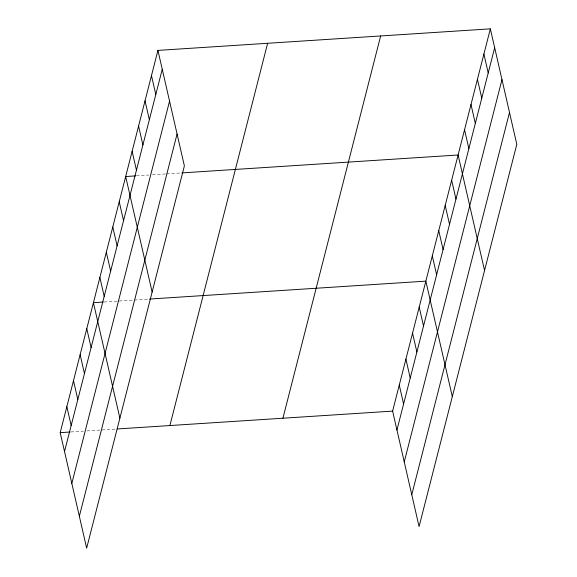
<?xml version="1.0" encoding="UTF-8"?>
<svg xmlns="http://www.w3.org/2000/svg" width="577" height="577" viewBox="0 0 577 577"><rect width="100%" height="100%" fill="white"/><g stroke="black" fill="none" stroke-linecap="round" stroke-linejoin="round"><path stroke-width="0.43" stroke-dasharray="2.88 2.16" d="M136.381 175.848L148.866 175.04M152.436 174.809L165.808 173.937M166.703 173.879L180.976 172.956M104.127 301.995L133.561 300.083M134.455 300.026L149.616 299.045M70.899 431.964L83.391 431.156M86.954 430.925L116.388 429.014"/><path stroke-width="0.87" d="M157.925 50.394L184.38 165.887L86.651 548.15L60.196 432.656L157.925 50.394L490.349 28.85L516.804 144.344L419.075 526.606L392.62 411.112L490.349 28.85M64.523 451.531L162.252 69.269M71.822 483.411L169.551 101.148M79.345 516.264L177.074 134.001M169.898 425.545L267.627 43.282M282.925 418.224L380.647 35.962M396.947 429.988L494.669 47.725M404.246 461.867L501.976 79.604M411.769 494.72L509.498 112.457M135.487 175.906L125.678 176.54L152.126 292.034M181.863 172.898L458.102 154.997L484.55 270.49M103.24 302.052L93.424 302.687L119.879 418.181M149.616 299.045L425.848 281.143L452.303 396.637M60.196 432.656L70.012 432.022M117.275 428.956L392.62 411.112M483.901 54.079L488.221 72.954M477.446 79.309L481.773 98.184M470.998 104.538L475.318 123.413M464.55 129.767L468.87 148.642M451.647 180.226L455.974 199.101M445.199 205.455L449.519 224.33M438.751 230.685L443.071 249.56M432.296 255.914L436.623 274.789M419.205 307.137L423.525 326.012M412.555 333.131L416.882 352.006M405.912 359.125L410.233 378M399.27 385.119L403.59 403.994M151.477 75.623L155.797 94.498M145.029 100.852L149.349 119.727M138.574 126.082L142.901 144.957M132.126 151.311L136.446 170.186M119.23 201.77L123.55 220.645M112.775 226.999L117.102 245.874M106.327 252.228L110.647 271.103M99.879 277.458L104.199 296.333M86.781 328.681L91.101 347.556M80.138 354.675L84.458 373.55M73.488 380.669L77.816 399.544M66.845 406.662L71.166 425.537"/></g></svg>
